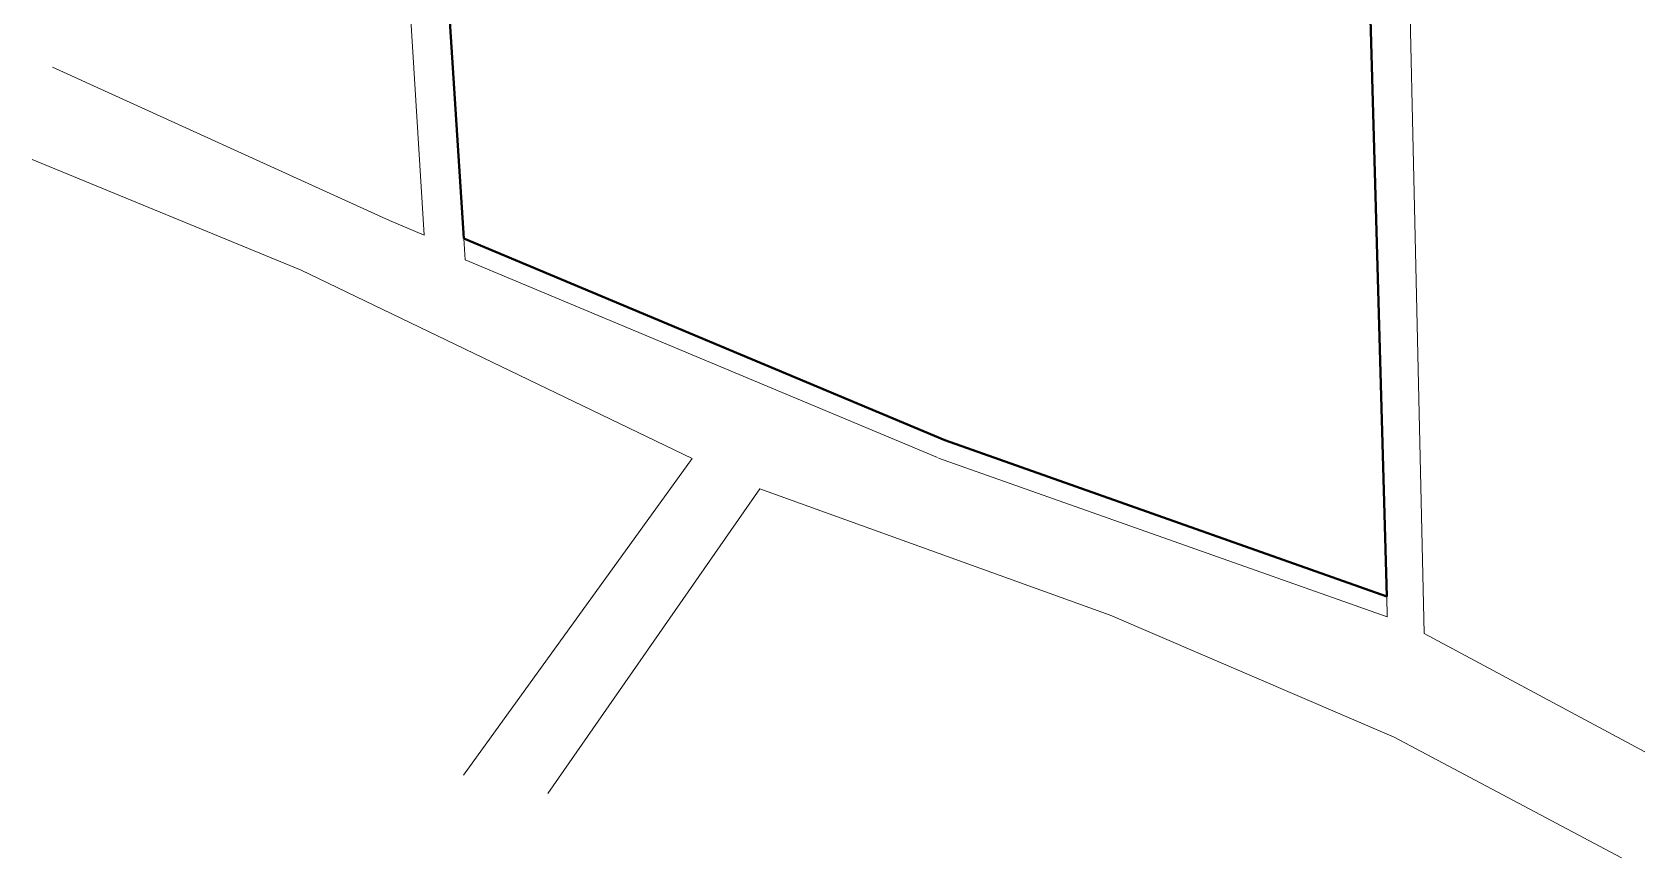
# Model space of a CAD drawing. Header units: metres. Extents: x 141303 to 146299, y 125960 to 127091.
# Drawn here: x 144979 to 145147.8, y 125970.4 to 126056.8 of the extents above; entities that cross this region are included whole.
import ezdxf

# ---------------------------------------------------------------- set-up
doc = ezdxf.new("R2010")
doc.units = ezdxf.units.M
doc.header["$MEASUREMENT"] = 0
doc.linetypes.add('ACAD_ISO04W100', pattern=[30, 24, -3, 0, -3])
doc.layers.add('NVMI_ROAD', color=253, linetype='Continuous', lineweight=20)
doc.layers.add('NVMI_SITEBOUNDARY', color=255, linetype='ACAD_ISO04W100', lineweight=40)

msp = doc.modelspace()

# ---------------------------------------------------------------- linework, layer by layer
at = {"layer": 'NVMI_ROAD'}
for p, q in [((145018.11851, 126067.0192), (145020.0805, 126035.5492)), ((145016.429, 126037.08954), (144981.1816, 126053.12817)), ((144979.04939, 126043.47508), (145007.21286, 126031.88458)), ((145020.0805, 126035.5492), (145016.429, 126037.08954)), ((145024.21234, 126035.20242), (145024.35437, 126032.97441)), ((145007.21286, 126031.88458), (145048.12133, 126012.15118)), ((145048.12133, 126012.15118), (145024.19308, 125979.02589)), ((145033.0271, 125977.0746), (145055.22303, 126008.99191)), ((145055.22303, 126008.99191), (145091.8699, 125995.74967)), ((145120.83396, 125997.71801), (145120.89353, 125995.57523)), ((145091.8699, 125995.74967), (145121.60983, 125982.99817)), ((145124.76908, 125993.83555), (145147.84618, 125981.45787)), ((145121.60983, 125982.99817), (145145.39589, 125970.36471))]:
    msp.add_line(p, q, dxfattribs=at)
at = {"layer": 'NVMI_ROAD', "linetype": 'ByBlock'}
for p, q in [((145073.81213, 126012.25031), (145024.35437, 126032.97441)), ((145120.89353, 125995.57523), (145073.91748, 126012.20962))]:
    msp.add_line(p, q, dxfattribs=at)
at = {"layer": 'NVMI_ROAD'}
msp.add_lwpolyline([(145085.00881, 126175.40027), (145084.66582, 126170.1022), (145088.07138, 126165.83342), (145100.87533, 126167.29351), (145105.10095, 126166.82052), (145106.85379, 126165.1565), (145110.83108, 126160.12891), (145112.22746, 126154.28129), (145118.63299, 126129.20496), (145122.12633, 126109.16263), (145124.76908, 125993.83555)], dxfattribs=at)
at = {"layer": 'NVMI_SITEBOUNDARY', "linetype": 'ByBlock'}
for p, q in [((145117.75448, 126108.49459), (145120.83396, 125997.71801)), ((145024.21234, 126035.20242), (145022.18825, 126066.952)), ((145074.58507, 126014.09491), (145024.21234, 126035.20242)), ((145120.83396, 125997.71801), (145074.58507, 126014.09491))]:
    msp.add_line(p, q, dxfattribs=at)

doc.saveas('drawing.dxf')
